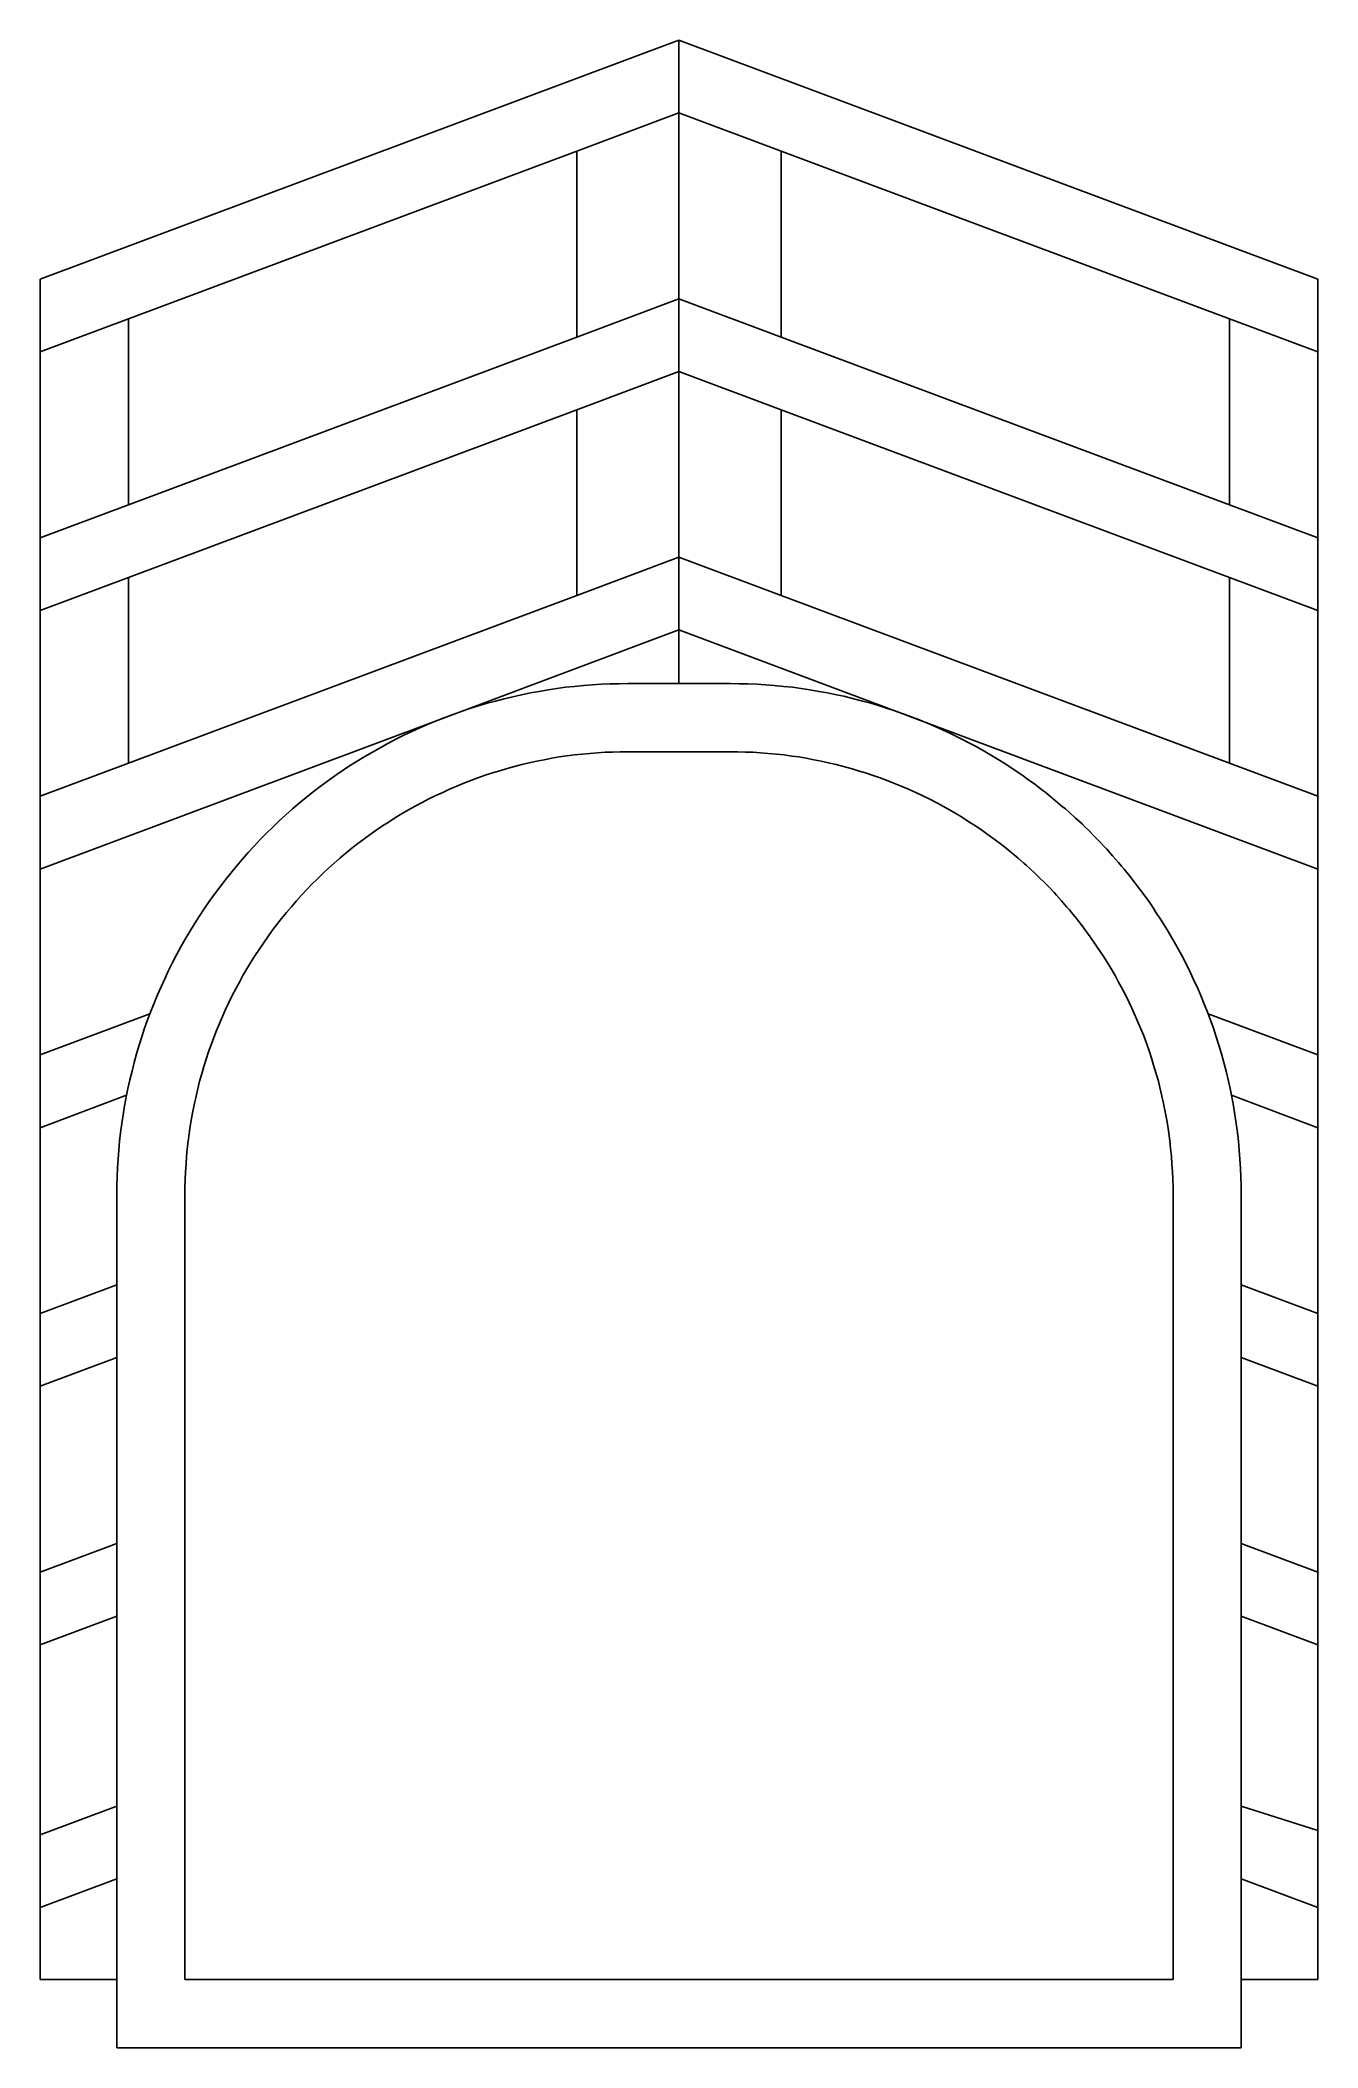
# Model space of a CAD drawing. Header units: inches. Extents: x 0 to 9.5, y 0 to 14.9.
import ezdxf

# ---------------------------------------------------------------- set-up
doc = ezdxf.new("R2010")
doc.units = ezdxf.units.IN
doc.layers.add('CUT', color=7, linetype='Continuous')

msp = doc.modelspace()

# ---------------------------------------------------------------- linework, layer by layer
at = {"layer": 'CUT'}
for p, q in [((0, 13.148), (4.75, 14.925)), ((4.75, 14.925), (4.75, 14.384)), ((4.75, 14.925), (9.5, 13.148)), ((4.75, 14.384), (3.99, 14.099)), ((4.75, 14.384), (4.75, 13.003)), ((5.51, 14.099), (4.75, 14.384)), ((3.99, 14.099), (0.657, 12.852)), ((3.99, 14.099), (3.99, 12.718)), ((5.51, 14.099), (5.51, 12.718)), ((8.843, 12.852), (5.51, 14.099)), ((0, 12.607), (0, 13.148)), ((9.5, 13.148), (9.5, 12.607)), ((3.99, 12.718), (4.75, 13.003)), ((4.75, 13.003), (4.75, 12.462)), ((5.51, 12.718), (4.75, 13.003)), ((0, 12.607), (0.657, 12.852)), ((0.657, 12.852), (0.657, 11.471)), ((8.843, 12.852), (8.843, 11.471)), ((9.5, 12.607), (8.843, 12.852)), ((0.657, 11.471), (3.99, 12.718)), ((5.51, 12.718), (8.843, 11.471)), ((0, 11.226), (0, 12.607)), ((9.5, 12.607), (9.5, 11.226)), ((4.75, 12.462), (3.99, 12.177)), ((4.75, 12.462), (4.75, 11.081)), ((5.51, 12.177), (4.75, 12.462)), ((3.99, 12.177), (0.657, 10.93)), ((3.99, 12.177), (3.99, 10.796)), ((5.51, 12.177), (5.51, 10.796)), ((8.843, 10.93), (5.51, 12.177)), ((0, 11.226), (0.657, 11.471)), ((8.843, 11.471), (9.5, 11.226)), ((0, 10.685), (0, 11.226)), ((9.5, 11.226), (9.5, 10.685)), ((3.99, 10.796), (4.75, 11.081)), ((4.75, 11.081), (4.75, 10.54)), ((5.51, 10.796), (4.75, 11.081)), ((0, 10.685), (0.657, 10.93)), ((0.657, 10.93), (0.657, 9.549)), ((8.843, 10.93), (8.843, 9.549)), ((9.5, 10.685), (8.843, 10.93)), ((0.657, 9.549), (3.99, 10.796)), ((5.51, 10.796), (8.843, 9.549)), ((0, 9.304), (0, 10.685)), ((9.5, 10.685), (9.5, 9.304)), ((4.75, 10.54), (3.139, 9.937)), ((4.75, 10.54), (4.75, 10.142)), ((6.354, 9.939), (4.75, 10.54)), ((3.323, 9.995), (3.386, 10.012)), ((3.386, 10.012), (3.451, 10.029)), ((3.451, 10.029), (3.515, 10.044)), ((3.515, 10.044), (3.58, 10.059)), ((3.58, 10.059), (3.645, 10.072)), ((3.645, 10.072), (3.71, 10.084)), ((3.71, 10.084), (3.776, 10.095)), ((3.776, 10.095), (3.841, 10.105)), ((3.841, 10.105), (3.907, 10.114)), ((3.907, 10.114), (3.973, 10.121)), ((3.973, 10.121), (4.039, 10.127)), ((4.039, 10.127), (4.105, 10.133)), ((4.105, 10.133), (4.171, 10.137)), ((4.171, 10.137), (4.237, 10.14)), ((4.237, 10.14), (4.304, 10.141)), ((4.304, 10.141), (4.37, 10.142)), ((4.37, 10.142), (4.75, 10.142)), ((4.75, 10.142), (5.13, 10.142)), ((5.13, 10.142), (5.13, 10.142)), ((5.13, 10.142), (5.196, 10.141)), ((5.196, 10.141), (5.196, 10.141)), ((5.196, 10.141), (5.263, 10.14)), ((5.263, 10.14), (5.329, 10.137)), ((5.329, 10.137), (5.392, 10.133)), ((5.392, 10.133), (5.458, 10.128)), ((5.458, 10.128), (5.527, 10.121)), ((5.527, 10.121), (5.593, 10.114)), ((5.593, 10.114), (5.659, 10.105)), ((5.659, 10.105), (5.724, 10.095)), ((5.724, 10.095), (5.79, 10.084)), ((5.79, 10.084), (5.855, 10.072)), ((5.855, 10.072), (5.92, 10.059)), ((5.92, 10.059), (5.976, 10.047)), ((5.976, 10.047), (6.039, 10.031)), ((6.039, 10.031), (6.114, 10.012)), ((6.114, 10.012), (6.177, 9.995)), ((0, 8.763), (2.939, 9.862)), ((2.939, 9.862), (2.885, 9.84)), ((2.939, 9.862), (3.139, 9.937)), ((3.008, 9.889), (2.939, 9.862)), ((3.07, 9.913), (3.008, 9.889)), ((3.139, 9.937), (3.07, 9.913)), ((3.139, 9.937), (3.196, 9.956)), ((3.196, 9.956), (3.259, 9.976)), ((3.259, 9.976), (3.323, 9.995)), ((6.177, 9.995), (6.241, 9.976)), ((6.241, 9.976), (6.292, 9.96)), ((6.292, 9.96), (6.354, 9.939)), ((6.354, 9.939), (6.565, 9.86)), ((6.416, 9.918), (6.354, 9.939)), ((6.477, 9.895), (6.416, 9.918)), ((6.539, 9.871), (6.477, 9.895)), ((6.565, 9.86), (6.539, 9.871)), ((6.565, 9.86), (6.615, 9.84)), ((9.5, 8.763), (6.565, 9.86)), ((2.645, 9.728), (2.586, 9.697)), ((2.704, 9.757), (2.645, 9.728)), ((2.764, 9.786), (2.704, 9.757)), ((2.824, 9.813), (2.764, 9.786)), ((2.885, 9.84), (2.824, 9.813)), ((6.615, 9.84), (6.66, 9.82)), ((6.66, 9.82), (6.736, 9.786)), ((6.736, 9.786), (6.779, 9.766)), ((6.779, 9.766), (6.838, 9.737)), ((6.838, 9.737), (6.914, 9.697)), ((2.356, 9.564), (2.3, 9.529)), ((2.413, 9.599), (2.356, 9.564)), ((2.47, 9.633), (2.413, 9.599)), ((2.528, 9.665), (2.47, 9.633)), ((2.586, 9.697), (2.528, 9.665)), ((3.637, 9.553), (3.582, 9.54)), ((3.693, 9.565), (3.637, 9.553)), ((3.748, 9.576), (3.693, 9.565)), ((3.804, 9.586), (3.748, 9.576)), ((3.86, 9.596), (3.804, 9.586)), ((3.917, 9.604), (3.86, 9.596)), ((3.973, 9.611), (3.917, 9.604)), ((4.03, 9.618), (3.973, 9.611)), ((4.086, 9.623), (4.03, 9.618)), ((4.143, 9.627), (4.086, 9.623)), ((4.2, 9.631), (4.143, 9.627)), ((4.256, 9.633), (4.2, 9.631)), ((4.313, 9.635), (4.256, 9.633)), ((4.37, 9.635), (4.313, 9.635)), ((5.13, 9.635), (4.37, 9.635)), ((5.187, 9.635), (5.13, 9.635)), ((5.245, 9.633), (5.187, 9.635)), ((5.302, 9.631), (5.245, 9.633)), ((5.357, 9.627), (5.302, 9.631)), ((5.414, 9.623), (5.357, 9.627)), ((5.474, 9.617), (5.414, 9.623)), ((5.531, 9.611), (5.474, 9.617)), ((5.588, 9.603), (5.531, 9.611)), ((5.64, 9.596), (5.588, 9.603)), ((5.696, 9.586), (5.64, 9.596)), ((5.752, 9.576), (5.696, 9.586)), ((5.807, 9.565), (5.752, 9.576)), ((5.871, 9.551), (5.807, 9.565)), ((6.914, 9.697), (6.954, 9.676)), ((6.954, 9.676), (7.011, 9.644)), ((7.011, 9.644), (7.087, 9.599)), ((7.087, 9.599), (7.124, 9.577)), ((7.124, 9.577), (7.179, 9.542)), ((0, 9.304), (0.657, 9.549)), ((2.136, 9.416), (2.083, 9.377)), ((2.19, 9.455), (2.136, 9.416)), ((2.245, 9.492), (2.19, 9.455)), ((2.3, 9.529), (2.245, 9.492)), ((3.202, 9.421), (3.149, 9.401)), ((3.255, 9.441), (3.202, 9.421)), ((3.309, 9.46), (3.255, 9.441)), ((3.363, 9.478), (3.309, 9.46)), ((3.417, 9.494), (3.363, 9.478)), ((3.472, 9.51), (3.417, 9.494)), ((3.527, 9.525), (3.472, 9.51)), ((3.582, 9.54), (3.527, 9.525)), ((5.918, 9.54), (5.871, 9.551)), ((5.973, 9.525), (5.918, 9.54)), ((6.038, 9.508), (5.973, 9.525)), ((6.083, 9.494), (6.038, 9.508)), ((6.137, 9.478), (6.083, 9.494)), ((6.202, 9.456), (6.137, 9.478)), ((6.245, 9.441), (6.202, 9.456)), ((6.298, 9.421), (6.245, 9.441)), ((6.364, 9.395), (6.298, 9.421)), ((7.179, 9.542), (7.234, 9.506)), ((7.234, 9.506), (7.255, 9.492)), ((7.255, 9.492), (7.31, 9.455)), ((7.31, 9.455), (7.342, 9.431)), ((7.342, 9.431), (7.395, 9.393)), ((8.843, 9.549), (9.5, 9.304)), ((0, 8.763), (0, 9.304)), ((1.979, 9.295), (1.927, 9.253)), ((2.03, 9.336), (1.979, 9.295)), ((2.083, 9.377), (2.03, 9.336)), ((2.84, 9.258), (2.789, 9.231)), ((2.89, 9.284), (2.84, 9.258)), ((2.941, 9.309), (2.89, 9.284)), ((2.993, 9.333), (2.941, 9.309)), ((3.044, 9.357), (2.993, 9.333)), ((3.097, 9.379), (3.044, 9.357)), ((3.149, 9.401), (3.097, 9.379)), ((6.403, 9.379), (6.364, 9.395)), ((6.456, 9.357), (6.403, 9.379)), ((6.522, 9.327), (6.456, 9.357)), ((6.559, 9.309), (6.522, 9.327)), ((6.61, 9.284), (6.559, 9.309)), ((6.676, 9.25), (6.61, 9.284)), ((7.395, 9.393), (7.448, 9.353)), ((7.448, 9.353), (7.47, 9.336)), ((7.47, 9.336), (7.499, 9.313)), ((7.499, 9.313), (7.55, 9.271)), ((7.55, 9.271), (7.6, 9.229)), ((9.5, 9.304), (9.5, 8.763)), ((1.778, 9.121), (1.73, 9.075)), ((1.827, 9.166), (1.778, 9.121)), ((1.877, 9.21), (1.827, 9.166)), ((1.927, 9.253), (1.877, 9.21)), ((2.594, 9.115), (2.546, 9.084)), ((2.642, 9.145), (2.594, 9.115)), ((2.691, 9.175), (2.642, 9.145)), ((2.74, 9.203), (2.691, 9.175)), ((2.789, 9.231), (2.74, 9.203)), ((6.711, 9.231), (6.676, 9.25)), ((6.76, 9.203), (6.711, 9.231)), ((6.826, 9.165), (6.76, 9.203)), ((6.858, 9.145), (6.826, 9.165)), ((6.906, 9.115), (6.858, 9.145)), ((6.954, 9.084), (6.906, 9.115)), ((7.6, 9.229), (7.623, 9.21)), ((7.623, 9.21), (7.65, 9.186)), ((7.65, 9.186), (7.699, 9.142)), ((7.699, 9.142), (7.747, 9.098)), ((1.637, 8.982), (1.591, 8.933)), ((1.683, 9.029), (1.637, 8.982)), ((1.73, 9.075), (1.683, 9.029)), ((2.407, 8.986), (2.361, 8.952)), ((2.453, 9.02), (2.407, 8.986)), ((2.499, 9.052), (2.453, 9.02)), ((2.546, 9.084), (2.499, 9.052)), ((7.001, 9.052), (6.954, 9.084)), ((7.066, 9.006), (7.001, 9.052)), ((7.093, 8.986), (7.066, 9.006)), ((7.139, 8.952), (7.093, 8.986)), ((7.747, 9.098), (7.77, 9.075)), ((7.77, 9.075), (7.794, 9.052)), ((7.794, 9.052), (7.84, 9.006)), ((7.84, 9.006), (7.886, 8.958)), ((7.886, 8.958), (7.909, 8.933)), ((1.502, 8.835), (1.459, 8.784)), ((1.546, 8.885), (1.502, 8.835)), ((1.591, 8.933), (1.546, 8.885)), ((2.186, 8.807), (2.144, 8.769)), ((2.229, 8.844), (2.186, 8.807)), ((2.273, 8.881), (2.229, 8.844)), ((2.317, 8.917), (2.273, 8.881)), ((2.361, 8.952), (2.317, 8.917)), ((7.183, 8.917), (7.139, 8.952)), ((7.203, 8.901), (7.183, 8.917)), ((7.227, 8.881), (7.203, 8.901)), ((7.271, 8.844), (7.227, 8.881)), ((7.314, 8.807), (7.271, 8.844)), ((7.334, 8.789), (7.314, 8.807)), ((7.909, 8.933), (7.93, 8.91)), ((7.93, 8.91), (7.974, 8.862)), ((7.974, 8.862), (8.017, 8.812)), ((8.017, 8.812), (8.041, 8.784)), ((0, 7.381), (0, 8.763)), ((1.376, 8.681), (1.335, 8.629)), ((1.417, 8.733), (1.376, 8.681)), ((1.459, 8.784), (1.417, 8.733)), ((2.061, 8.691), (2.021, 8.65)), ((2.102, 8.73), (2.061, 8.691)), ((2.144, 8.769), (2.102, 8.73)), ((7.356, 8.769), (7.334, 8.789)), ((7.398, 8.73), (7.356, 8.769)), ((7.439, 8.691), (7.398, 8.73)), ((7.459, 8.671), (7.439, 8.691)), ((7.499, 8.63), (7.459, 8.671)), ((8.041, 8.784), (8.06, 8.762)), ((8.06, 8.762), (8.101, 8.711)), ((8.101, 8.711), (8.141, 8.659)), ((8.141, 8.659), (8.165, 8.629)), ((9.5, 8.763), (9.5, 7.381)), ((1.257, 8.521), (1.22, 8.467)), ((1.296, 8.575), (1.257, 8.521)), ((1.335, 8.629), (1.296, 8.575)), ((1.905, 8.526), (1.868, 8.483)), ((1.943, 8.568), (1.905, 8.526)), ((1.982, 8.61), (1.943, 8.568)), ((2.021, 8.65), (1.982, 8.61)), ((7.539, 8.588), (7.499, 8.63)), ((7.557, 8.568), (7.539, 8.588)), ((7.595, 8.526), (7.557, 8.568)), ((7.632, 8.483), (7.595, 8.526)), ((8.165, 8.629), (8.181, 8.607)), ((8.181, 8.607), (8.22, 8.554)), ((8.22, 8.554), (8.257, 8.501)), ((1.183, 8.411), (1.147, 8.356)), ((1.22, 8.467), (1.183, 8.411)), ((1.795, 8.395), (1.76, 8.35)), ((1.831, 8.439), (1.795, 8.395)), ((1.868, 8.483), (1.831, 8.439)), ((7.653, 8.459), (7.632, 8.483)), ((7.669, 8.439), (7.653, 8.459)), ((7.705, 8.395), (7.669, 8.439)), ((7.74, 8.35), (7.705, 8.395)), ((8.257, 8.501), (8.28, 8.467)), ((8.28, 8.467), (8.294, 8.446)), ((8.294, 8.446), (8.33, 8.391)), ((8.33, 8.391), (8.365, 8.336)), ((1.079, 8.242), (1.046, 8.184)), ((1.113, 8.299), (1.079, 8.242)), ((1.147, 8.356), (1.113, 8.299)), ((1.66, 8.213), (1.628, 8.166)), ((1.692, 8.259), (1.66, 8.213)), ((1.726, 8.305), (1.692, 8.259)), ((1.76, 8.35), (1.726, 8.305)), ((7.76, 8.324), (7.74, 8.35)), ((7.808, 8.259), (7.76, 8.324)), ((7.84, 8.213), (7.808, 8.259)), ((7.86, 8.183), (7.84, 8.213)), ((8.365, 8.336), (8.387, 8.299)), ((8.387, 8.299), (8.432, 8.223)), ((8.432, 8.223), (8.464, 8.166)), ((0.984, 8.067), (0.955, 8.008)), ((1.015, 8.126), (0.984, 8.067)), ((1.046, 8.184), (1.015, 8.126)), ((1.566, 8.07), (1.537, 8.021)), ((1.597, 8.118), (1.566, 8.07)), ((1.628, 8.166), (1.597, 8.118)), ((7.903, 8.118), (7.86, 8.183)), ((7.934, 8.07), (7.903, 8.118)), ((7.953, 8.038), (7.934, 8.07)), ((8.464, 8.166), (8.485, 8.126)), ((8.485, 8.126), (8.525, 8.049)), ((0.926, 7.948), (0.899, 7.887)), ((0.955, 8.008), (0.926, 7.948)), ((1.481, 7.922), (1.454, 7.872)), ((1.508, 7.972), (1.481, 7.922)), ((1.537, 8.021), (1.508, 7.972)), ((7.992, 7.972), (7.953, 8.038)), ((8.019, 7.922), (7.992, 7.972)), ((8.038, 7.888), (8.019, 7.922)), ((8.525, 8.049), (8.554, 7.991)), ((8.554, 7.991), (8.574, 7.948)), ((8.574, 7.948), (8.609, 7.871)), ((0.847, 7.765), (0.816, 7.687)), ((0.872, 7.827), (0.847, 7.765)), ((0.899, 7.887), (0.872, 7.827)), ((1.403, 7.771), (1.379, 7.719)), ((1.428, 7.822), (1.403, 7.771)), ((1.454, 7.872), (1.428, 7.822)), ((8.072, 7.822), (8.038, 7.888)), ((8.097, 7.771), (8.072, 7.822)), ((8.115, 7.734), (8.097, 7.771)), ((8.609, 7.871), (8.634, 7.811)), ((8.634, 7.811), (8.653, 7.765)), ((8.653, 7.765), (8.684, 7.687)), ((0, 7.381), (0.816, 7.687)), ((0.799, 7.642), (0.777, 7.579)), ((0.816, 7.687), (0.799, 7.642)), ((1.333, 7.615), (1.311, 7.563)), ((1.355, 7.668), (1.333, 7.615)), ((1.379, 7.719), (1.355, 7.668)), ((8.145, 7.668), (8.115, 7.734)), ((8.167, 7.615), (8.145, 7.668)), ((8.184, 7.576), (8.167, 7.615)), ((8.684, 7.687), (8.706, 7.628)), ((9.5, 7.381), (8.684, 7.687)), ((8.706, 7.628), (8.723, 7.579)), ((0.756, 7.516), (0.736, 7.453)), ((0.777, 7.579), (0.756, 7.516)), ((1.291, 7.51), (1.271, 7.456)), ((1.311, 7.563), (1.291, 7.51)), ((8.205, 7.522), (8.184, 7.576)), ((8.225, 7.468), (8.205, 7.522)), ((8.248, 7.403), (8.225, 7.468)), ((8.723, 7.579), (8.744, 7.516)), ((8.744, 7.516), (8.764, 7.453)), ((0, 6.84), (0, 7.381)), ((0.699, 7.325), (0.683, 7.261)), ((0.717, 7.389), (0.699, 7.325)), ((0.736, 7.453), (0.717, 7.389)), ((1.234, 7.349), (1.217, 7.294)), ((1.252, 7.403), (1.234, 7.349)), ((1.271, 7.456), (1.252, 7.403)), ((8.266, 7.349), (8.248, 7.403)), ((8.279, 7.305), (8.266, 7.349)), ((8.764, 7.453), (8.783, 7.389)), ((8.783, 7.389), (8.801, 7.325)), ((8.801, 7.325), (8.82, 7.251)), ((9.5, 7.381), (9.5, 6.84)), ((0.667, 7.197), (0.653, 7.132)), ((0.683, 7.261), (0.667, 7.197)), ((1.186, 7.185), (1.172, 7.13)), ((1.201, 7.24), (1.186, 7.185)), ((1.217, 7.294), (1.201, 7.24)), ((8.299, 7.24), (8.279, 7.305)), ((8.314, 7.185), (8.299, 7.24)), ((8.326, 7.139), (8.314, 7.185)), ((8.82, 7.251), (8.835, 7.187)), ((8.835, 7.187), (8.847, 7.132)), ((0.643, 7.081), (0, 6.84)), ((0.643, 7.081), (0.628, 7.002)), ((0.653, 7.132), (0.643, 7.081)), ((1.147, 7.019), (1.136, 6.963)), ((1.159, 7.075), (1.147, 7.019)), ((1.172, 7.13), (1.159, 7.075)), ((8.341, 7.075), (8.326, 7.139)), ((8.353, 7.019), (8.341, 7.075)), ((8.363, 6.97), (8.353, 7.019)), ((8.847, 7.132), (8.857, 7.081)), ((8.857, 7.081), (8.872, 7.002)), ((9.5, 6.84), (8.857, 7.081)), ((0.607, 6.871), (0.598, 6.805)), ((0.617, 6.936), (0.607, 6.871)), ((0.628, 7.002), (0.617, 6.936)), ((1.126, 6.908), (1.116, 6.851)), ((1.136, 6.963), (1.126, 6.908)), ((8.374, 6.908), (8.363, 6.97)), ((8.384, 6.851), (8.374, 6.908)), ((8.872, 7.002), (8.883, 6.936)), ((8.883, 6.936), (8.893, 6.871)), ((8.893, 6.871), (8.902, 6.805)), ((0, 5.459), (0, 6.84)), ((0.591, 6.739), (0.584, 6.673)), ((0.598, 6.805), (0.591, 6.739)), ((1.101, 6.739), (1.094, 6.682)), ((1.108, 6.795), (1.101, 6.739)), ((1.116, 6.851), (1.108, 6.795)), ((8.391, 6.8), (8.384, 6.851)), ((8.399, 6.743), (8.391, 6.8)), ((8.405, 6.686), (8.399, 6.743)), ((8.902, 6.805), (8.909, 6.739)), ((8.909, 6.739), (8.916, 6.673)), ((9.5, 6.84), (9.5, 5.459)), ((0.579, 6.607), (0.575, 6.541)), ((0.584, 6.673), (0.579, 6.607)), ((1.085, 6.569), (1.081, 6.512)), ((1.089, 6.626), (1.085, 6.569)), ((1.094, 6.682), (1.089, 6.626)), ((8.411, 6.626), (8.405, 6.686)), ((8.415, 6.569), (8.411, 6.626)), ((8.419, 6.514), (8.415, 6.569)), ((8.916, 6.673), (8.921, 6.607)), ((8.921, 6.607), (8.925, 6.539)), ((0.572, 6.474), (0.571, 6.408)), ((0.575, 6.541), (0.572, 6.474)), ((1.079, 6.456), (1.077, 6.399)), ((1.081, 6.512), (1.079, 6.456)), ((8.421, 6.457), (8.419, 6.514)), ((8.423, 6.399), (8.421, 6.457)), ((8.925, 6.539), (8.928, 6.473)), ((8.928, 6.473), (8.929, 6.408)), ((0.571, 6.408), (0.57, 6.342)), ((0.57, 6.342), (0.57, 5.673)), ((1.077, 6.399), (1.077, 6.342)), ((1.077, 6.342), (1.077, 0.507)), ((8.423, 6.342), (8.423, 6.399)), ((8.423, 0.507), (8.423, 6.342)), ((8.929, 6.408), (8.93, 6.342)), ((8.93, 6.342), (8.93, 5.673)), ((0.57, 5.673), (0, 5.459)), ((0.57, 5.673), (0.57, 5.132)), ((8.93, 5.673), (8.93, 5.132)), ((9.5, 5.459), (8.93, 5.673)), ((0, 4.918), (0, 5.459)), ((9.5, 5.459), (9.5, 4.918)), ((0, 4.918), (0.57, 5.132)), ((0.57, 5.132), (0.57, 3.75)), ((8.93, 5.132), (8.93, 3.75)), ((9.5, 4.918), (8.93, 5.132)), ((0, 3.537), (0, 4.918)), ((9.5, 4.918), (9.5, 3.537)), ((0, 3.537), (0.57, 3.75)), ((0.57, 3.75), (0.57, 3.209)), ((8.93, 3.75), (8.93, 3.209)), ((9.5, 3.537), (8.93, 3.75)), ((0, 2.996), (0, 3.537)), ((9.5, 3.537), (9.5, 2.996)), ((0.57, 3.209), (0, 2.996)), ((0.57, 3.209), (0.57, 1.797)), ((8.93, 3.209), (8.93, 1.797)), ((9.5, 2.996), (8.93, 3.209)), ((0, 1.583), (0, 2.996)), ((9.5, 2.996), (9.5, 1.615)), ((0.57, 1.797), (0, 1.583)), ((0.57, 1.797), (0.57, 1.256)), ((8.93, 1.797), (8.93, 1.256)), ((9.5, 1.615), (8.93, 1.797)), ((0, 1.043), (0, 1.583)), ((9.5, 1.615), (9.5, 1.043)), ((0.57, 1.256), (0, 1.043)), ((0.57, 1.256), (0.57, 0.507)), ((8.93, 1.256), (8.93, 0.507)), ((9.5, 1.043), (8.93, 1.256)), ((0, 0.507), (0, 1.043)), ((9.5, 1.043), (9.5, 0.507)), ((0.57, 0.507), (0, 0.507)), ((0.57, 0), (0.57, 0.507)), ((1.077, 0.507), (8.423, 0.507)), ((8.93, 0.507), (8.93, 0)), ((9.5, 0.507), (8.93, 0.507)), ((8.93, 0), (0.57, 0))]:
    msp.add_line(p, q, dxfattribs=at)

doc.saveas('drawing.dxf')
